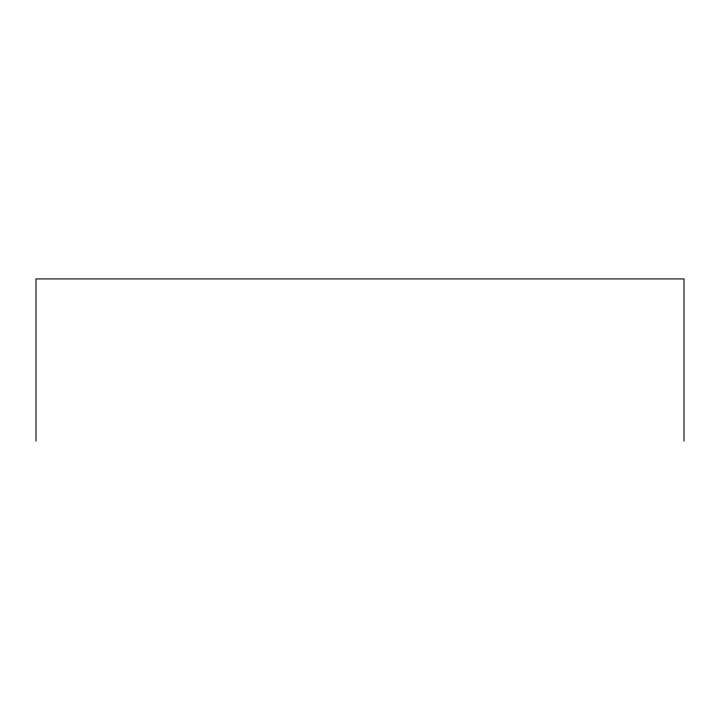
<?xml version="1.0" encoding="UTF-8"?>
<svg xmlns="http://www.w3.org/2000/svg" width="720" height="720" viewBox="0 0 720 720"><rect width="100%" height="100%" fill="white"/><g stroke="black" fill="none" stroke-linecap="round" stroke-linejoin="round"><path stroke-width="1.08" d="M684 441.081L684 278.919L36 278.919L36 441.081"/></g></svg>
